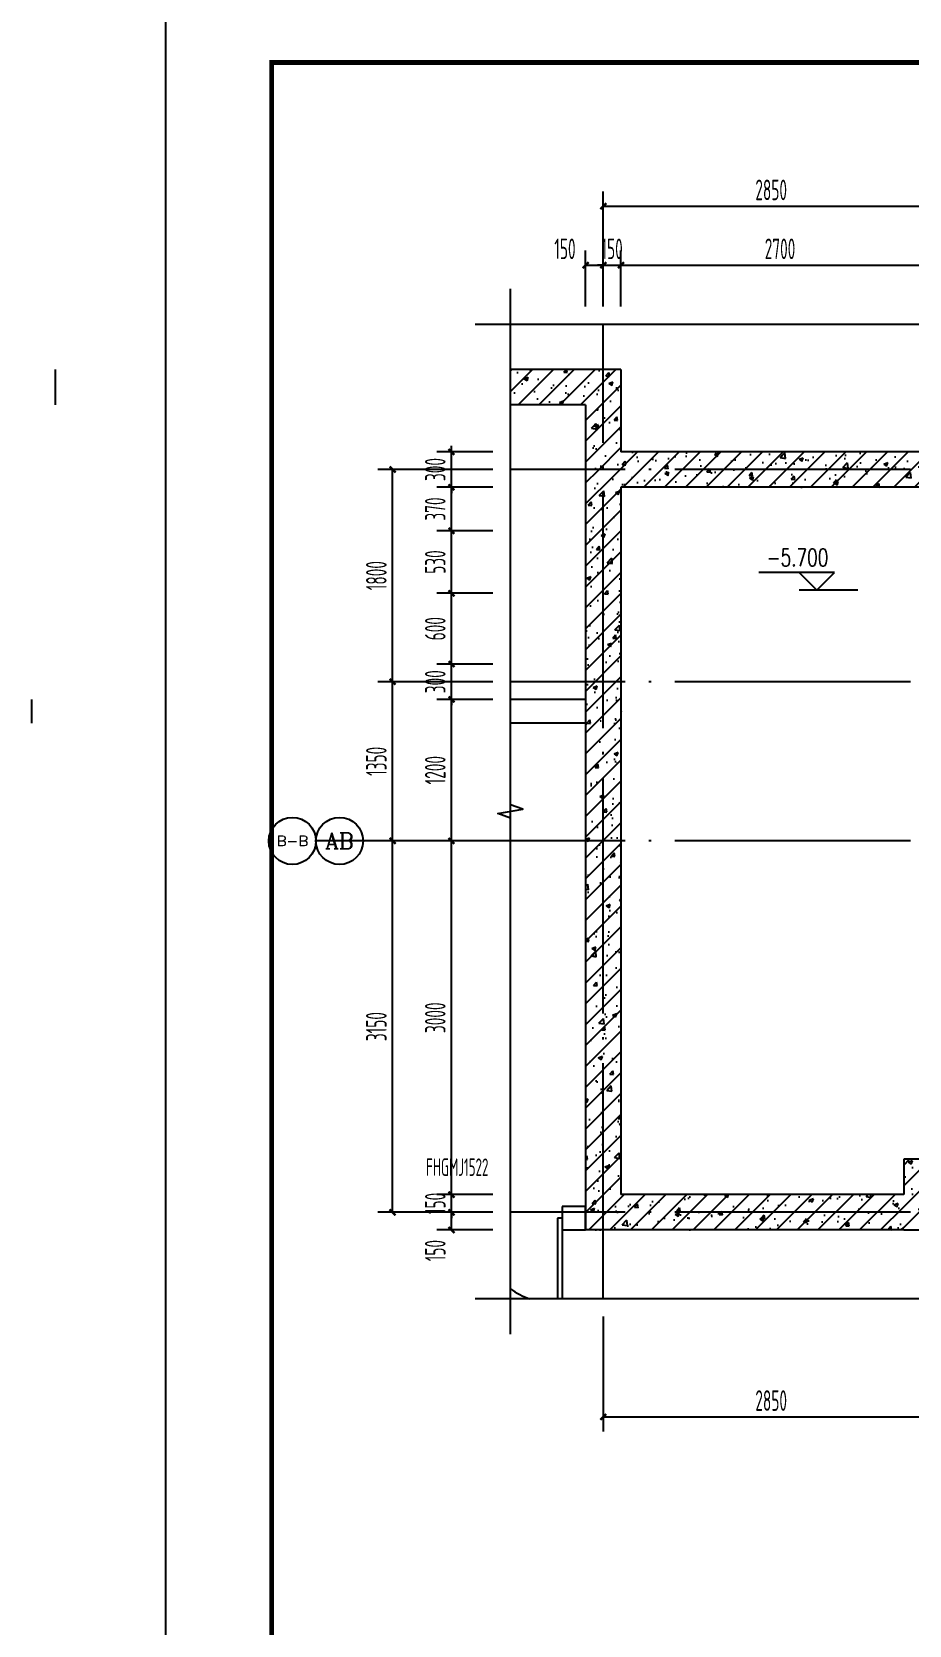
# Model space of a CAD drawing. Extents: x -473190 to 2138458, y -81875 to 2633646.
# Drawn here: x 1263078 to 1270524, y -36229 to -22715 of the extents above; entities that cross this region are included whole.
import ezdxf
from ezdxf.enums import TextEntityAlignment as Align

# ---------------------------------------------------------------- set-up
doc = ezdxf.new("R2010")
doc.units = 0
doc.header["$LTSCALE"] = 1000
doc.linetypes.add('DOTE', pattern=[2.42, 2, -0.2, 0.02, -0.2])
for name, color, linetype in [('A-COLUMN', 2, 'Continuous'), ('A-WALL', 2, 'Continuous'), ('AXIS', 3, 'Continuous'), ('AXIS_TEXT', 7, 'Continuous'), ('DIM_ELEV', 3, 'Continuous'), ('DIM_SYMB', 3, 'Continuous'), ('DOOR_FIRE', 4, 'Continuous'), ('DOOR_FIRE_TEXT', 7, 'Continuous'), ('DOTE', 1, 'DOTE'), ('ECA_TK', 7, 'Continuous'), ('PUB_DIM', 3, 'Continuous'), ('PUB_HATCH', 8, 'Continuous'), ('PUB_TEXT', 7, 'Continuous'), ('RF-QT', 30, 'Continuous'), ('tk', 7, 'Continuous')]:
    doc.layers.add(name, color=color, linetype=linetype)
doc.styles.add('_TCH_AXIS', font='COMPLEX', dxfattribs={"bigfont": 'GBCBIG'})
doc.styles.add('_TCH_DIM', font='SIMPLEX', dxfattribs={"bigfont": 'GBCBIG'})
doc.styles.add('_TCH_DIM_T3', font='tssdeng.shx', dxfattribs={"width": 0.564706, "bigfont": '@@@tssdchn.shx'})
doc.styles.add('_TCH_WINDOW', font='tssdeng.shx', dxfattribs={"width": 0.8, "height": 3.5, "bigfont": 'tssdchn.shx'})
doc.styles.add('COMPLEX', font='COMPLEX.shx', dxfattribs={"width": 0.65})
doc.dimstyles.new('_TCH_ARCH&&50', dxfattribs={"dimtxt": 175, "dimasz": 50, "dimexe": 125, "dimexo": 150, "dimgap": 50, "dimtad": 1, "dimdec": 0, "dimzin": 0, "dimdsep": 46, "dimtxsty": '_TCH_DIM_T3', "dimblk": 'ARCHTICK', "dimcen": 0.09, "dimclrt": 7, "dimazin": 2, "dimtfac": 1, "dimtdec": 0, "dimtix": 1, "dimtmove": 2, "dimatfit": 3, "dimfxl": 0, "dimtolj": 1, "dimtzin": 0, "dimarcsym": 0})
pattern_1 = [(45, (-477544.96, -71625.69), (-88.388348, 88.388348), []), (50, (-477544.96, -71625.7), (358.63009, -31.376067), [37.5, -412.5]), (355, (-477544.96, -71625.7), (-69.37567, 376.09607), [30, -330]), (100.4514, (-477515.08, -71628.3), (289.25469, 344.71977), [31.870095, -350.571056]), (46.1842, (-477544.96, -71525.7), (533.62052, -82.75951), [56.25, -618.75]), (96.6356, (-477500.5, -71532.6), (467.33135, 487.05894), [47.80514, -525.8565]), (351.1842, (-477544.96, -71525.7), (467.33097, 487.0593), [45, -495]), (21, (-477494.96, -71550.7), (298.453526, -201.309445), [37.5, -412.5]), (326, (-477494.96, -71550.7), (121.657666, 362.57502), [30, -330]), (71.4514, (-477470.1, -71567.47), (420.111314, 161.26525), [31.870095, -350.571056]), (37.5, (-477544.96, -71625.69), (6.079928, 166.446927), [0, -326, 0, -335, 0, -331.25]), (7.5, (-477544.96, -71625.69), (131.534769, 197.205856), [0, -191, 0, -318.5, 0, -126.25]), (327.5, (-477656.46, -71625.69), (266.911218, -11.277436), [0, -125, 0, -390, 0, -517.5]), (317.5, (-477706.46, -71625.7), (291.593085, 50.05249), [0, -162.5, 0, -259, 0, -367.5])]

# ---------------------------------------------------------------- blocks, each defined once
blk = doc.blocks.new('10B_A1E图框')
at = {"layer": 'ECA_TK'}
blk.add_lwpolyline([(0, 0), (841, 0), (841, 594), (0, 594)], close=True, dxfattribs=at)
at = {"layer": 'ECA_TK', "const_width": 0.8}
blk.add_lwpolyline([(831, 10), (831, 584), (18, 584), (18, 10)], close=True, dxfattribs=at)
blk = doc.blocks.new('_ArchTick')
at = {"color": 0, "linetype": 'ByBlock', "const_width": 0.4}
blk.add_lwpolyline([(-0.5, -0.5), (0.5, 0.5)], dxfattribs=at)
blk = doc.blocks.new('*D3198')
at = {"layer": 'Defpoints', "color": 0, "transparency": 16777216}
for p in [(1266640, -32727), (1267140, -32727), (1267140, -32877)]:
    blk.add_point(p, dxfattribs=at)
at = {"layer": 'PUB_DIM', "color": 0, "lineweight": -2, "transparency": 16777216}
for p, q in [((1266990, -32727), (1266515, -32727)), ((1266640, -32877), (1266640, -32727)), ((1266990, -32877), (1266515, -32877))]:
    blk.add_line(p, q, dxfattribs=at)
at = {"layer": 'PUB_DIM', "color": 0, "lineweight": -2, "transparency": 16777216, "xscale": 50, "yscale": 50, "zscale": 50}
for p, rotation in [((1266640, -32727), 90), ((1266640, -32877), 270)]:
    blk.add_blockref('_ArchTick', p, dxfattribs=dict(at, rotation=rotation))
at = {"layer": 'PUB_DIM', "color": 7, "transparency": 16777216, "insert": (1266502, -33052), "char_height": 175, "attachment_point": 5, "rotation": 90, "style": '_TCH_DIM_T3'}
blk.add_mtext('\\A1;150', dxfattribs=at)
blk = doc.blocks.new('*D3199')
at = {"layer": 'Defpoints', "color": 0, "transparency": 16777216}
for p in [(1266640, -32577), (1267140, -32577), (1267140, -32727)]:
    blk.add_point(p, dxfattribs=at)
at = {"layer": 'PUB_DIM', "color": 0, "lineweight": -2, "transparency": 16777216}
for p, q in [((1266640, -32577), (1266640, -32527)), ((1266990, -32577), (1266515, -32577)), ((1266640, -32727), (1266640, -32577)), ((1266990, -32727), (1266515, -32727)), ((1266640, -32727), (1266640, -32777))]:
    blk.add_line(p, q, dxfattribs=at)
at = {"layer": 'PUB_DIM', "color": 0, "lineweight": -2, "transparency": 16777216, "xscale": 50, "yscale": 50, "zscale": 50}
for p, rotation in [((1266640, -32577), 270), ((1266640, -32727), 90)]:
    blk.add_blockref('_ArchTick', p, dxfattribs=dict(at, rotation=rotation))
at = {"layer": 'PUB_DIM', "color": 7, "transparency": 16777216, "insert": (1266502, -32652), "char_height": 175, "attachment_point": 5, "rotation": 90, "style": '_TCH_DIM_T3'}
blk.add_mtext('\\A1;150', dxfattribs=at)
blk = doc.blocks.new('*D3200')
at = {"layer": 'Defpoints', "color": 0, "transparency": 16777216}
for p in [(1266640, -29577), (1267140, -29577), (1267140, -32577)]:
    blk.add_point(p, dxfattribs=at)
at = {"layer": 'PUB_DIM', "color": 0, "lineweight": -2, "transparency": 16777216}
for p, q in [((1266990, -29577), (1266515, -29577)), ((1266640, -32577), (1266640, -29577)), ((1266990, -32577), (1266515, -32577))]:
    blk.add_line(p, q, dxfattribs=at)
at = {"layer": 'PUB_DIM', "color": 0, "lineweight": -2, "transparency": 16777216, "xscale": 50, "yscale": 50, "zscale": 50}
for p, rotation in [((1266640, -29577), 90), ((1266640, -32577), 270)]:
    blk.add_blockref('_ArchTick', p, dxfattribs=dict(at, rotation=rotation))
at = {"layer": 'PUB_DIM', "color": 7, "transparency": 16777216, "insert": (1266502, -31077), "char_height": 175, "attachment_point": 5, "rotation": 90, "style": '_TCH_DIM_T3'}
blk.add_mtext('\\A1;3000', dxfattribs=at)
blk = doc.blocks.new('*D3201')
at = {"layer": 'Defpoints', "color": 0, "transparency": 16777216}
for p in [(1266640, -28377), (1267140, -28377), (1267140, -29577)]:
    blk.add_point(p, dxfattribs=at)
at = {"layer": 'PUB_DIM', "color": 0, "lineweight": -2, "transparency": 16777216}
for p, q in [((1266990, -28377), (1266515, -28377)), ((1266640, -29577), (1266640, -28377)), ((1266990, -29577), (1266515, -29577))]:
    blk.add_line(p, q, dxfattribs=at)
at = {"layer": 'PUB_DIM', "color": 0, "lineweight": -2, "transparency": 16777216, "xscale": 50, "yscale": 50, "zscale": 50}
for p, rotation in [((1266640, -28377), 90), ((1266640, -29577), 270)]:
    blk.add_blockref('_ArchTick', p, dxfattribs=dict(at, rotation=rotation))
at = {"layer": 'PUB_DIM', "color": 7, "transparency": 16777216, "insert": (1266502, -28977), "char_height": 175, "attachment_point": 5, "rotation": 90, "style": '_TCH_DIM_T3'}
blk.add_mtext('\\A1;1200', dxfattribs=at)
blk = doc.blocks.new('*D3202')
at = {"layer": 'Defpoints', "color": 0, "transparency": 16777216}
for p in [(1266640, -28077), (1267140, -28077), (1267140, -28377)]:
    blk.add_point(p, dxfattribs=at)
at = {"layer": 'PUB_DIM', "color": 0, "lineweight": -2, "transparency": 16777216}
for p, q in [((1266990, -28077), (1266515, -28077)), ((1266640, -28077), (1266640, -28027)), ((1266640, -28377), (1266640, -28077)), ((1266990, -28377), (1266515, -28377)), ((1266640, -28377), (1266640, -28427))]:
    blk.add_line(p, q, dxfattribs=at)
at = {"layer": 'PUB_DIM', "color": 0, "lineweight": -2, "transparency": 16777216, "xscale": 50, "yscale": 50, "zscale": 50}
for p, rotation in [((1266640, -28077), 270), ((1266640, -28377), 90)]:
    blk.add_blockref('_ArchTick', p, dxfattribs=dict(at, rotation=rotation))
at = {"layer": 'PUB_DIM', "color": 7, "transparency": 16777216, "insert": (1266502, -28227), "char_height": 175, "attachment_point": 5, "rotation": 90, "style": '_TCH_DIM_T3'}
blk.add_mtext('\\A1;300', dxfattribs=at)
blk = doc.blocks.new('*D3203')
at = {"layer": 'Defpoints', "color": 0, "transparency": 16777216}
for p in [(1266640, -27477), (1267140, -27477), (1267140, -28077)]:
    blk.add_point(p, dxfattribs=at)
at = {"layer": 'PUB_DIM', "color": 0, "lineweight": -2, "transparency": 16777216}
for p, q in [((1266990, -27477), (1266515, -27477)), ((1266640, -28077), (1266640, -27477)), ((1266990, -28077), (1266515, -28077))]:
    blk.add_line(p, q, dxfattribs=at)
at = {"layer": 'PUB_DIM', "color": 0, "lineweight": -2, "transparency": 16777216, "xscale": 50, "yscale": 50, "zscale": 50}
for p, rotation in [((1266640, -27477), 90), ((1266640, -28077), 270)]:
    blk.add_blockref('_ArchTick', p, dxfattribs=dict(at, rotation=rotation))
at = {"layer": 'PUB_DIM', "color": 7, "transparency": 16777216, "insert": (1266502, -27777), "char_height": 175, "attachment_point": 5, "rotation": 90, "style": '_TCH_DIM_T3'}
blk.add_mtext('\\A1;600', dxfattribs=at)
blk = doc.blocks.new('*D3204')
at = {"layer": 'Defpoints', "color": 0, "transparency": 16777216}
for p in [(1266640, -26947), (1267140, -26947), (1267140, -27477)]:
    blk.add_point(p, dxfattribs=at)
at = {"layer": 'PUB_DIM', "color": 0, "lineweight": -2, "transparency": 16777216}
for p, q in [((1266990, -26947), (1266515, -26947)), ((1266640, -27477), (1266640, -26947)), ((1266990, -27477), (1266515, -27477))]:
    blk.add_line(p, q, dxfattribs=at)
at = {"layer": 'PUB_DIM', "color": 0, "lineweight": -2, "transparency": 16777216, "xscale": 50, "yscale": 50, "zscale": 50}
for p, rotation in [((1266640, -26947), 90), ((1266640, -27477), 270)]:
    blk.add_blockref('_ArchTick', p, dxfattribs=dict(at, rotation=rotation))
at = {"layer": 'PUB_DIM', "color": 7, "transparency": 16777216, "insert": (1266502, -27212), "char_height": 175, "attachment_point": 5, "rotation": 90, "style": '_TCH_DIM_T3'}
blk.add_mtext('\\A1;530', dxfattribs=at)
blk = doc.blocks.new('*D3205')
at = {"layer": 'Defpoints', "color": 0, "transparency": 16777216}
for p in [(1266640, -26577), (1267140, -26577), (1267140, -26947)]:
    blk.add_point(p, dxfattribs=at)
at = {"layer": 'PUB_DIM', "color": 0, "lineweight": -2, "transparency": 16777216}
for p, q in [((1266990, -26577), (1266515, -26577)), ((1266640, -26947), (1266640, -26577)), ((1266990, -26947), (1266515, -26947))]:
    blk.add_line(p, q, dxfattribs=at)
at = {"layer": 'PUB_DIM', "color": 0, "lineweight": -2, "transparency": 16777216, "xscale": 50, "yscale": 50, "zscale": 50}
for p, rotation in [((1266640, -26577), 90), ((1266640, -26947), 270)]:
    blk.add_blockref('_ArchTick', p, dxfattribs=dict(at, rotation=rotation))
at = {"layer": 'PUB_DIM', "color": 7, "transparency": 16777216, "insert": (1266502, -26762), "char_height": 175, "attachment_point": 5, "rotation": 90, "style": '_TCH_DIM_T3'}
blk.add_mtext('\\A1;370', dxfattribs=at)
blk = doc.blocks.new('*D3206')
at = {"layer": 'Defpoints', "color": 0, "transparency": 16777216}
for p in [(1266640, -26277), (1267140, -26277), (1267140, -26577)]:
    blk.add_point(p, dxfattribs=at)
at = {"layer": 'PUB_DIM', "color": 0, "lineweight": -2, "transparency": 16777216}
for p, q in [((1266990, -26277), (1266515, -26277)), ((1266640, -26277), (1266640, -26227)), ((1266640, -26577), (1266640, -26277)), ((1266990, -26577), (1266515, -26577)), ((1266640, -26577), (1266640, -26627))]:
    blk.add_line(p, q, dxfattribs=at)
at = {"layer": 'PUB_DIM', "color": 0, "lineweight": -2, "transparency": 16777216, "xscale": 50, "yscale": 50, "zscale": 50}
for p, rotation in [((1266640, -26277), 270), ((1266640, -26577), 90)]:
    blk.add_blockref('_ArchTick', p, dxfattribs=dict(at, rotation=rotation))
at = {"layer": 'PUB_DIM', "color": 7, "transparency": 16777216, "insert": (1266502, -26427), "char_height": 175, "attachment_point": 5, "rotation": 90, "style": '_TCH_DIM_T3'}
blk.add_mtext('\\A1;300', dxfattribs=at)
blk = doc.blocks.new('*D3207')
at = {"layer": 'Defpoints', "color": 0, "transparency": 16777216}
for p in [(1267928, -24693), (1267778, -25193), (1267928, -25193)]:
    blk.add_point(p, dxfattribs=at)
at = {"layer": 'PUB_DIM', "color": 0, "lineweight": -2, "transparency": 16777216}
for p, q in [((1267778, -25043), (1267778, -24568)), ((1267928, -25043), (1267928, -24568)), ((1267778, -24693), (1267928, -24693))]:
    blk.add_line(p, q, dxfattribs=at)
at = {"layer": 'PUB_DIM', "color": 0, "lineweight": -2, "transparency": 16777216, "xscale": 50, "yscale": 50, "zscale": 50, "rotation": 180}
blk.add_blockref('_ArchTick', (1267778, -24693), dxfattribs=at)
at = {"layer": 'PUB_DIM', "color": 0, "lineweight": -2, "transparency": 16777216, "xscale": 50, "yscale": 50, "zscale": 50}
blk.add_blockref('_ArchTick', (1267928, -24693), dxfattribs=at)
at = {"layer": 'PUB_DIM', "color": 7, "transparency": 16777216, "insert": (1267603, -24555), "char_height": 175, "attachment_point": 5, "style": '_TCH_DIM_T3'}
blk.add_mtext('\\A1;150', dxfattribs=at)
blk = doc.blocks.new('*D3208')
at = {"layer": 'Defpoints', "color": 0, "transparency": 16777216}
for p in [(1268078, -24693), (1267928, -25193), (1268078, -25193)]:
    blk.add_point(p, dxfattribs=at)
at = {"layer": 'PUB_DIM', "color": 0, "lineweight": -2, "transparency": 16777216}
for p, q in [((1267928, -25043), (1267928, -24568)), ((1268078, -25043), (1268078, -24568)), ((1267928, -24693), (1267878, -24693)), ((1267928, -24693), (1268078, -24693)), ((1268078, -24693), (1268128, -24693))]:
    blk.add_line(p, q, dxfattribs=at)
at = {"layer": 'PUB_DIM', "color": 0, "lineweight": -2, "transparency": 16777216, "xscale": 50, "yscale": 50, "zscale": 50}
blk.add_blockref('_ArchTick', (1267928, -24693), dxfattribs=at)
at = {"layer": 'PUB_DIM', "color": 0, "lineweight": -2, "transparency": 16777216, "xscale": 50, "yscale": 50, "zscale": 50, "rotation": 180}
blk.add_blockref('_ArchTick', (1268078, -24693), dxfattribs=at)
at = {"layer": 'PUB_DIM', "color": 7, "transparency": 16777216, "insert": (1268003, -24555), "char_height": 175, "attachment_point": 5, "style": '_TCH_DIM_T3'}
blk.add_mtext('\\A1;150', dxfattribs=at)
blk = doc.blocks.new('*D3209')
at = {"layer": 'Defpoints', "color": 0, "transparency": 16777216}
for p in [(1270778, -24693), (1268078, -25193), (1270778, -25193)]:
    blk.add_point(p, dxfattribs=at)
at = {"layer": 'PUB_DIM', "color": 0, "lineweight": -2, "transparency": 16777216}
for p, q in [((1268078, -25043), (1268078, -24568)), ((1270778, -25043), (1270778, -24568)), ((1268078, -24693), (1270778, -24693))]:
    blk.add_line(p, q, dxfattribs=at)
at = {"layer": 'PUB_DIM', "color": 0, "lineweight": -2, "transparency": 16777216, "xscale": 50, "yscale": 50, "zscale": 50, "rotation": 180}
blk.add_blockref('_ArchTick', (1268078, -24693), dxfattribs=at)
at = {"layer": 'PUB_DIM', "color": 0, "lineweight": -2, "transparency": 16777216, "xscale": 50, "yscale": 50, "zscale": 50}
blk.add_blockref('_ArchTick', (1270778, -24693), dxfattribs=at)
at = {"layer": 'PUB_DIM', "color": 7, "transparency": 16777216, "insert": (1269428, -24555), "char_height": 175, "attachment_point": 5, "style": '_TCH_DIM_T3'}
blk.add_mtext('\\A1;2700', dxfattribs=at)
blk = doc.blocks.new('*D3226')
at = {"layer": 'Defpoints', "color": 0, "transparency": 16777216}
for p in [(1270778, -24193), (1267928, -25193), (1270778, -25193)]:
    blk.add_point(p, dxfattribs=at)
at = {"layer": 'PUB_DIM', "color": 0, "lineweight": -2, "transparency": 16777216}
for p, q in [((1267928, -25043), (1267928, -24068)), ((1270778, -25043), (1270778, -24068)), ((1267928, -24193), (1270778, -24193))]:
    blk.add_line(p, q, dxfattribs=at)
at = {"layer": 'PUB_DIM', "color": 0, "lineweight": -2, "transparency": 16777216, "xscale": 50, "yscale": 50, "zscale": 50, "rotation": 180}
blk.add_blockref('_ArchTick', (1267928, -24193), dxfattribs=at)
at = {"layer": 'PUB_DIM', "color": 0, "lineweight": -2, "transparency": 16777216, "xscale": 50, "yscale": 50, "zscale": 50}
blk.add_blockref('_ArchTick', (1270778, -24193), dxfattribs=at)
at = {"layer": 'PUB_DIM', "color": 7, "transparency": 16777216, "insert": (1269353, -24055), "char_height": 175, "attachment_point": 5, "style": '_TCH_DIM_T3'}
blk.add_mtext('\\A1;2850', dxfattribs=at)
blk = doc.blocks.new('*D3235')
at = {"layer": 'Defpoints', "color": 0, "transparency": 16777216}
for p in [(1267928, -33462), (1270778, -33462), (1270778, -34462)]:
    blk.add_point(p, dxfattribs=at)
at = {"layer": 'PUB_DIM', "color": 0, "lineweight": -2, "transparency": 16777216}
for p, q in [((1267928, -33612), (1267928, -34587)), ((1270778, -33612), (1270778, -34587)), ((1267928, -34462), (1270778, -34462))]:
    blk.add_line(p, q, dxfattribs=at)
at = {"layer": 'PUB_DIM', "color": 0, "lineweight": -2, "transparency": 16777216, "xscale": 50, "yscale": 50, "zscale": 50, "rotation": 180}
blk.add_blockref('_ArchTick', (1267928, -34462), dxfattribs=at)
at = {"layer": 'PUB_DIM', "color": 0, "lineweight": -2, "transparency": 16777216, "xscale": 50, "yscale": 50, "zscale": 50}
blk.add_blockref('_ArchTick', (1270778, -34462), dxfattribs=at)
at = {"layer": 'PUB_DIM', "color": 7, "transparency": 16777216, "insert": (1269353, -34324), "char_height": 175, "attachment_point": 5, "style": '_TCH_DIM_T3'}
blk.add_mtext('\\A1;2850', dxfattribs=at)
blk = doc.blocks.new('*D3239')
at = {"layer": 'Defpoints', "color": 0, "transparency": 16777216}
for p in [(1266140, -29577), (1267140, -29577), (1267140, -32727)]:
    blk.add_point(p, dxfattribs=at)
at = {"layer": 'PUB_DIM', "color": 0, "lineweight": -2, "transparency": 16777216}
for p, q in [((1266990, -29577), (1266015, -29577)), ((1266140, -32727), (1266140, -29577)), ((1266990, -32727), (1266015, -32727))]:
    blk.add_line(p, q, dxfattribs=at)
at = {"layer": 'PUB_DIM', "color": 0, "lineweight": -2, "transparency": 16777216, "xscale": 50, "yscale": 50, "zscale": 50}
for p, rotation in [((1266140, -29577), 90), ((1266140, -32727), 270)]:
    blk.add_blockref('_ArchTick', p, dxfattribs=dict(at, rotation=rotation))
at = {"layer": 'PUB_DIM', "color": 7, "transparency": 16777216, "insert": (1266002, -31152), "char_height": 175, "attachment_point": 5, "rotation": 90, "style": '_TCH_DIM_T3'}
blk.add_mtext('\\A1;3150', dxfattribs=at)
blk = doc.blocks.new('*D3240')
at = {"layer": 'Defpoints', "color": 0, "transparency": 16777216}
for p in [(1266140, -28227), (1267140, -28227), (1267140, -29577)]:
    blk.add_point(p, dxfattribs=at)
at = {"layer": 'PUB_DIM', "color": 0, "lineweight": -2, "transparency": 16777216}
for p, q in [((1266990, -28227), (1266015, -28227)), ((1266140, -29577), (1266140, -28227)), ((1266990, -29577), (1266015, -29577))]:
    blk.add_line(p, q, dxfattribs=at)
at = {"layer": 'PUB_DIM', "color": 0, "lineweight": -2, "transparency": 16777216, "xscale": 50, "yscale": 50, "zscale": 50}
for p, rotation in [((1266140, -28227), 90), ((1266140, -29577), 270)]:
    blk.add_blockref('_ArchTick', p, dxfattribs=dict(at, rotation=rotation))
at = {"layer": 'PUB_DIM', "color": 7, "transparency": 16777216, "insert": (1266002, -28902), "char_height": 175, "attachment_point": 5, "rotation": 90, "style": '_TCH_DIM_T3'}
blk.add_mtext('\\A1;1350', dxfattribs=at)
blk = doc.blocks.new('*D3241')
at = {"layer": 'Defpoints', "color": 0, "transparency": 16777216}
for p in [(1266140, -26427), (1267140, -26427), (1267140, -28227)]:
    blk.add_point(p, dxfattribs=at)
at = {"layer": 'PUB_DIM', "color": 0, "lineweight": -2, "transparency": 16777216}
for p, q in [((1266990, -26427), (1266015, -26427)), ((1266140, -28227), (1266140, -26427)), ((1266990, -28227), (1266015, -28227))]:
    blk.add_line(p, q, dxfattribs=at)
at = {"layer": 'PUB_DIM', "color": 0, "lineweight": -2, "transparency": 16777216, "xscale": 50, "yscale": 50, "zscale": 50}
for p, rotation in [((1266140, -26427), 90), ((1266140, -28227), 270)]:
    blk.add_blockref('_ArchTick', p, dxfattribs=dict(at, rotation=rotation))
at = {"layer": 'PUB_DIM', "color": 7, "transparency": 16777216, "insert": (1266002, -27327), "char_height": 175, "attachment_point": 5, "rotation": 90, "style": '_TCH_DIM_T3'}
blk.add_mtext('\\A1;1800', dxfattribs=at)
blk = doc.blocks.new('_AXISO')
blk.add_circle((0, 0), 0.5)
at = {"layer": 'AXIS_TEXT', "style": 'COMPLEX', "width": 1.041667}
blk.add_attdef('A', text='', height=0.56, dxfattribs=at).set_placement((-0.25, -0.28), (0.25, -0.28), align=Align.FIT)

msp = doc.modelspace()

# ---------------------------------------------------------------- hatches: boundary and pattern name
at = {"layer": 'PUB_HATCH'}
h = msp.add_hatch(dxfattribs=at)
h.set_pattern_fill('钢筋混凝土', color=256, scale=50, style=0)
h.set_pattern_definition(pattern_1)
h.paths.add_polyline_path([(1267139.5, -25877.1), (1267778.3, -25877.1), (1268078.3, -25577.1), (1267139.5, -25577.1)])
h = msp.add_hatch(dxfattribs=at)
h.set_pattern_fill('钢筋混凝土', color=256, scale=50, style=0)
h.set_pattern_definition(pattern_1)
h.paths.add_polyline_path([(1268078.3, -25577.1), (1267778.3, -25877.1), (1267778.3, -26434.6), (1267978.3, -26429.6), (1268078.3, -26277.1)])
h = msp.add_hatch(dxfattribs=at)
h.set_pattern_fill('钢筋混凝土', color=256, scale=50, style=0)
h.set_pattern_definition(pattern_1)
h.paths.add_polyline_path([(1270778.3, -26577.1), (1270778.3, -26277.1), (1268078.3, -26277.1), (1267978.3, -26429.6), (1268078.3, -26577.1)])
h = msp.add_hatch(dxfattribs=at)
h.set_pattern_fill('钢筋混凝土', color=256, scale=50, style=0)
h.set_pattern_definition(pattern_1)
h.paths.add_polyline_path([(1267978.3, -26429.6), (1267778.3, -26434.6), (1267778.3, -28477.1), (1268078.3, -28477.1), (1268078.3, -26577.1)])
h = msp.add_hatch(dxfattribs=at)
h.set_pattern_fill('钢筋混凝土', color=256, scale=50, style=0)
h.set_pattern_definition(pattern_1)
h.paths.add_polyline_path([(1268078.3, -28477.1), (1267778.3, -28477.1), (1267778.3, -32877.1), (1268078.3, -32577.1)])
h = msp.add_hatch(dxfattribs=at)
h.set_pattern_fill('钢筋混凝土', color=256, scale=50, style=0)
h.set_pattern_definition(pattern_1)
h.paths.add_polyline_path([(1271078.3, -32877.1), (1271078.3, -32277.1), (1270478.3, -32277.1), (1270478.3, -32877.1)])
h = msp.add_hatch(dxfattribs=at)
h.set_pattern_fill('钢筋混凝土', color=256, scale=50, style=0)
h.set_pattern_definition(pattern_1)
h.paths.add_polyline_path([(1270478.3, -32877.1), (1270478.3, -32577.1), (1268078.3, -32577.1), (1267778.3, -32877.1)])

# ---------------------------------------------------------------- linework, layer by layer
msp.add_lwpolyline([(1267139.5, -25192.9), (1277794.2, -25192.9), (1277794.2, -33461.9), (1267139.5, -33461.9)], close=True)
at = {"layer": 'A-COLUMN'}
for p, q in [((1271078.3, -32277.1), (1270478.3, -32277.1)), ((1270478.3, -32277.1), (1270478.3, -32577.1)), ((1270478.3, -32877.1), (1271078.3, -32877.1))]:
    msp.add_line(p, q, dxfattribs=at)
at = {"layer": 'A-WALL'}
for p, q in [((1263078.3, -28577.1), (1263078.3, -28377.1)), ((1267778.3, -28377.1), (1267139.5, -28377.1)), ((1268077.3, -28477.1), (1268077.3, -28478.6)), ((1268079.3, -28477.1), (1268077.3, -28477.1)), ((1268079.3, -28477.1), (1268079.3, -28478.6)), ((1267778.3, -28577.1), (1267139.5, -28577.1)), ((1267778.3, -32677.1), (1267578.3, -32677.1)), ((1267578.3, -32677.1), (1267578.3, -32877.1)), ((1267778.3, -32877.1), (1267778.3, -32677.1)), ((1267578.3, -32877.1), (1267778.3, -32877.1))]:
    msp.add_line(p, q, dxfattribs=at)
at = {"layer": 'AXIS'}
for q in [(1265489.5, -29577.1), (1265889.5, -29577.1)]:
    msp.add_line((1267139.5, -29577.1), q, dxfattribs=at)
at = {"layer": 'DIM_ELEV'}
for p, q in [((1269889.8, -27300.2), (1269248.9, -27300.2)), ((1269739.8, -27450.2), (1269589.8, -27300.2)), ((1269739.8, -27450.2), (1269889.8, -27300.2)), ((1270089.8, -27450.2), (1269589.8, -27450.2))]:
    msp.add_line(p, q, dxfattribs=at)
at = {"layer": 'DIM_SYMB'}
for points in [[(1267139.5, -33761.9), (1267139.5, -29383.6), (1267034.5, -29345.4), (1267244.5, -29308.4), (1267139.5, -29271.1), (1267139.5, -24892.9)], [(1266839.5, -25192.9), (1272410.6, -25192.9), (1272448.8, -25087.9), (1272485.8, -25297.9), (1272523.1, -25192.9), (1278094.2, -25192.9)], [(1278094.2, -33461.9), (1272523.1, -33461.9), (1272484.9, -33566.9), (1272447.9, -33356.9), (1272410.6, -33461.9), (1266839.5, -33461.9)]]:
    msp.add_lwpolyline(points, dxfattribs=at)
at = {"layer": 'DOOR_FIRE'}
for p, q in [((1267540.8, -32777.1), (1267540.8, -33461.9)), ((1267578.3, -32777.1), (1267540.8, -32777.1)), ((1267578.3, -32777.1), (1267578.3, -33461.9))]:
    msp.add_line(p, q, dxfattribs=at)
msp.add_arc((1267559.5, -32777.1), 731.2, 234.94644, 249.47502, dxfattribs=at)
at = {"layer": 'DOTE'}
for p, q in [((1267928.3, -33461.9), (1267928.3, -25192.9)), ((1277794.2, -26427.1), (1267139.5, -26427.1)), ((1277794.2, -28227.1), (1267139.5, -28227.1)), ((1277794.2, -29577.1), (1267139.5, -29577.1)), ((1277794.2, -32727.1), (1267139.5, -32727.1))]:
    msp.add_line(p, q, dxfattribs=at)
at = {"layer": 'RF-QT'}
for p, q in [((1263278.3, -25877.1), (1263278.3, -25577.1)), ((1268078.3, -25577.1), (1267139.5, -25577.1)), ((1268078.3, -25577.1), (1268078.3, -26277.1)), ((1267778.3, -25877.1), (1267139.5, -25877.1)), ((1267778.3, -25877.1), (1267778.3, -26434.6)), ((1270778.3, -26277.1), (1268078.3, -26277.1)), ((1267778.3, -26434.6), (1267778.3, -28477.1)), ((1268078.3, -26577.1), (1268078.3, -28477.1)), ((1270778.3, -26577.1), (1268078.3, -26577.1)), ((1267778.3, -28477.1), (1267778.3, -32877.1)), ((1268078.3, -28477.1), (1268078.3, -32577.1)), ((1270478.3, -32577.1), (1268078.3, -32577.1)), ((1270478.3, -32877.1), (1267778.3, -32877.1))]:
    msp.add_line(p, q, dxfattribs=at)

# ---------------------------------------------------------------- block references
at = {"layer": 'AXIS'}
ref = msp.add_blockref('_AXISO', (1265289.5, -29577.1), dxfattribs=dict(at, xscale=400, yscale=400, zscale=400))
ref.add_attrib('A', 'B-B', dxfattribs={"layer": 'AXIS_TEXT', "height": 86.08, "style": '_TCH_AXIS'}).set_placement((1265156.3, -29620.1), (1265422.8, -29620.1), align=Align.FIT)
ref = msp.add_blockref('_AXISO', (1265689.5, -29577.1), dxfattribs=dict(at, xscale=400, yscale=400, zscale=400))
ref.add_attrib('A', 'AB', dxfattribs={"layer": 'AXIS_TEXT', "height": 135.43, "style": '_TCH_AXIS'}).set_placement((1265567, -29644.8), (1265812.1, -29644.8), align=Align.FIT)
at = {"layer": 'tk', "xscale": 50, "yscale": 50, "zscale": 50}
msp.add_blockref('10B_A1E图框', (1264213.1, -52174.7), dxfattribs=at)

# ---------------------------------------------------------------- texts
at = {"layer": 'DOOR_FIRE_TEXT', "style": '_TCH_WINDOW', "width": 0.564706}
msp.add_text('FHGMJ1522', height=148.75, dxfattribs=at).set_placement((1266424.1, -32418.7))
at = {"layer": 'PUB_TEXT', "style": '_TCH_DIM', "width": 0.705882}
msp.add_text('-5.700', height=148.75, dxfattribs=at).set_placement((1269316.4, -27247.7))

# ---------------------------------------------------------------- dimensions: what is measured, and where the dimension line sits
at = {"layer": 'PUB_DIM'}
for p1, p2, distance, picture, middle in [((1267928.3, -25192.9), (1270778.3, -25192.9), 1000, '*D3226', (1269353.3, -24055.4)), ((1267928.3, -25192.9), (1268078.3, -25192.9), 500, '*D3208', (1268003.3, -24555.4)), ((1268078.3, -25192.9), (1270778.3, -25192.9), 500, '*D3209', (1269428.3, -24555.4)), ((1267139.5, -26577.1), (1267139.5, -26277.1), 500, '*D3206', (1266502, -26427.1)), ((1267139.5, -28227.1), (1267139.5, -26427.1), 1000, '*D3241', (1266002, -27327.1)), ((1267139.5, -26947.1), (1267139.5, -26577.1), 500, '*D3205', (1266502, -26762.1)), ((1267139.5, -27477.1), (1267139.5, -26947.1), 500, '*D3204', (1266502, -27212.1)), ((1267139.5, -28077.1), (1267139.5, -27477.1), 500, '*D3203', (1266502, -27777.1)), ((1267139.5, -28377.1), (1267139.5, -28077.1), 500, '*D3202', (1266502, -28227.1)), ((1267139.5, -29577.1), (1267139.5, -28227.1), 1000, '*D3240', (1266002, -28902.1)), ((1267139.5, -29577.1), (1267139.5, -28377.1), 500, '*D3201', (1266502, -28977.1)), ((1267139.5, -32727.1), (1267139.5, -29577.1), 1000, '*D3239', (1266002, -31152.1)), ((1267139.5, -32577.1), (1267139.5, -29577.1), 500, '*D3200', (1266502, -31077.1)), ((1267139.5, -32727.1), (1267139.5, -32577.1), 500, '*D3199', (1266502, -32652.1)), ((1267928.3, -33461.9), (1270778.3, -33461.9), -1000, '*D3235', (1269353.3, -34324.4))]:
    dim = msp.add_aligned_dim(p1=p1, p2=p2, distance=distance, dimstyle='_TCH_ARCH&&50', dxfattribs=at)
    dim.commit()
    dim.dimension.update_dxf_attribs({"geometry": picture, "text_midpoint": middle})
for base, p1, p2, angle, picture, middle in [((1267928.3, -24692.9), (1267778.3, -25192.9), (1267928.3, -25192.9), 0, '*D3207', (1267603.3, -24555.4)), ((1266639.5, -32727.1), (1267139.5, -32877.1), (1267139.5, -32727.1), 90, '*D3198', (1266502, -33052.1))]:
    dim = msp.add_linear_dim(base=base, p1=p1, p2=p2, angle=angle, dimstyle='_TCH_ARCH&&50', dxfattribs=at)
    dim.commit()
    dim.dimension.update_dxf_attribs({"geometry": picture, "text_midpoint": middle, "dimtype": 129})

doc.saveas('drawing.dxf')
